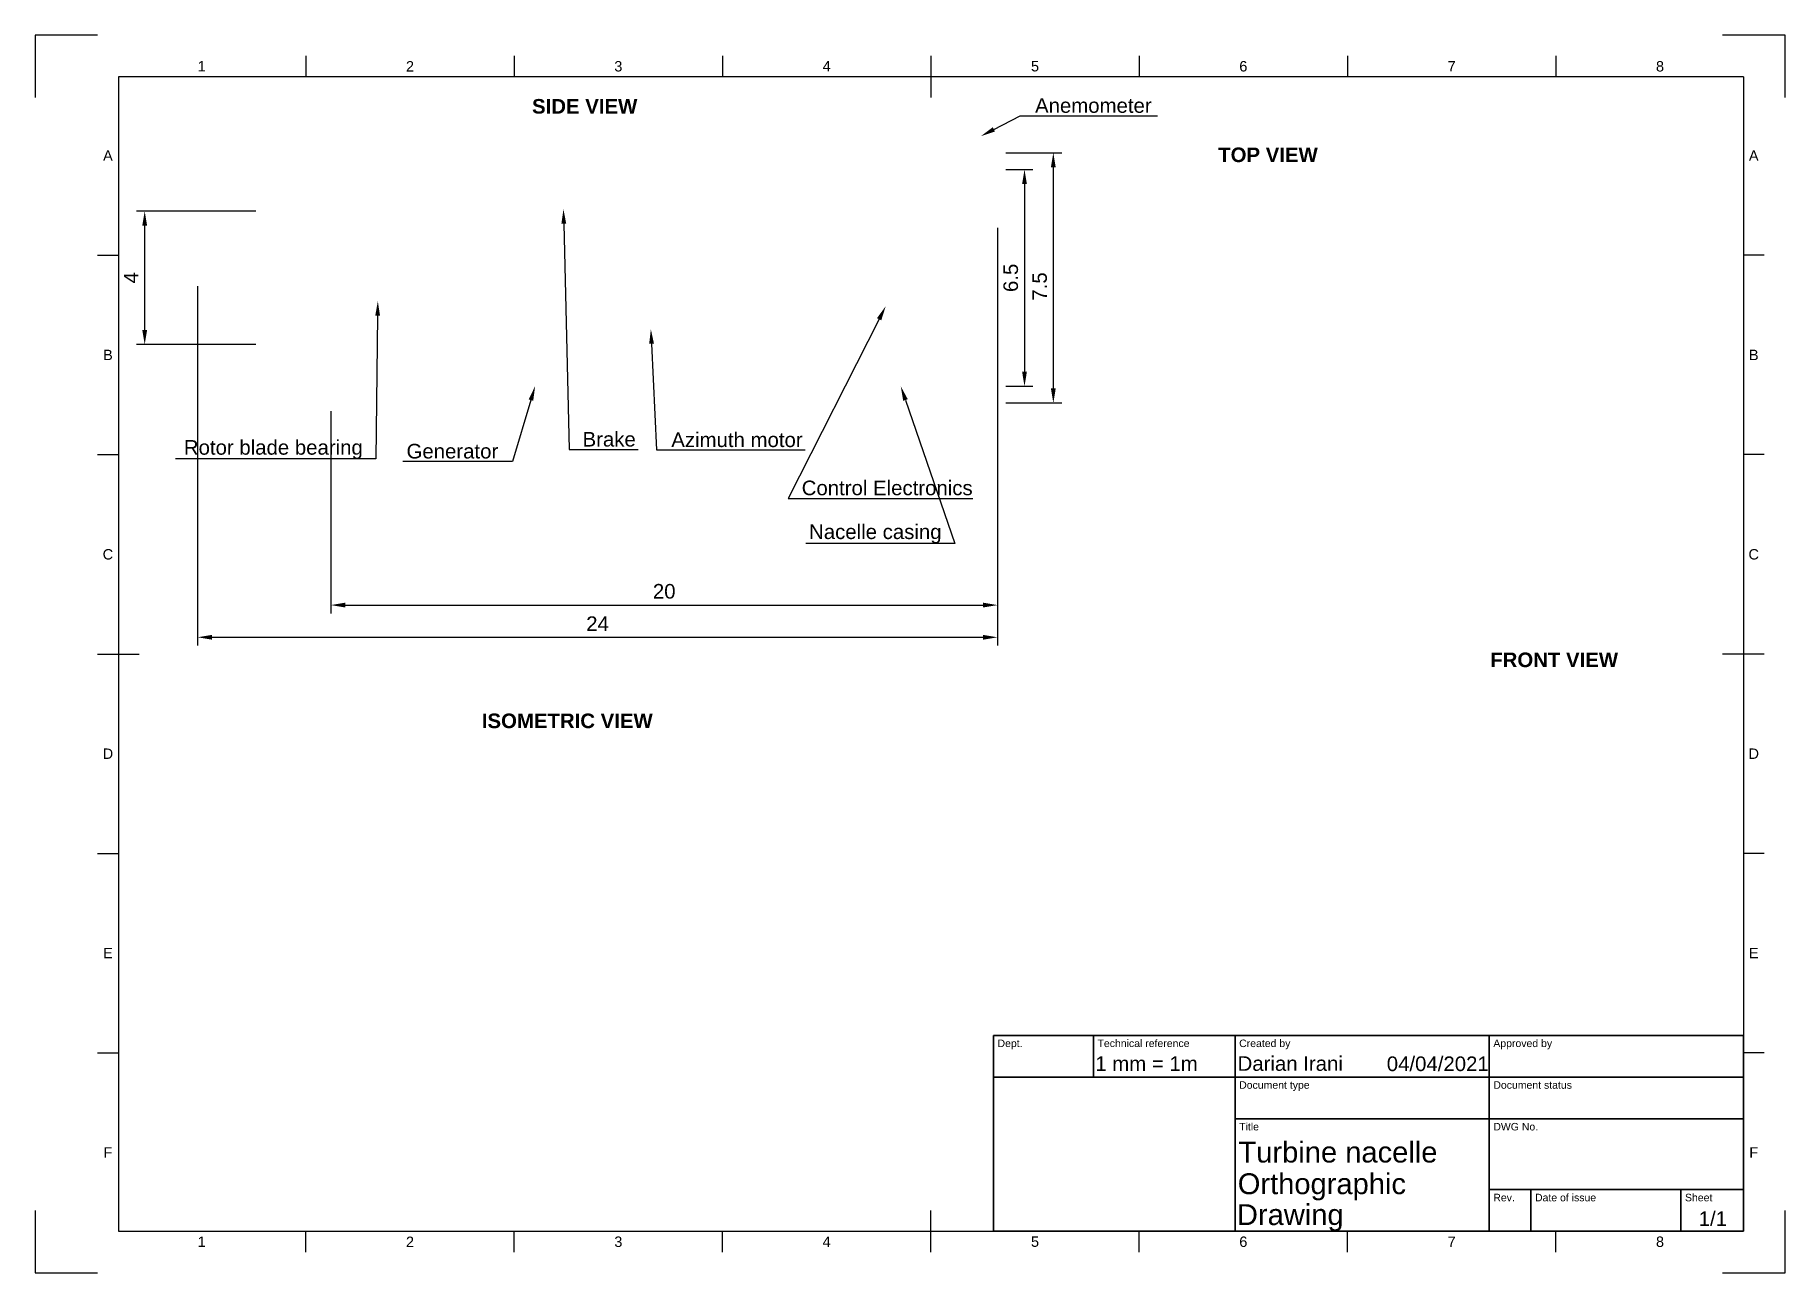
# Paper-space layout 'Sheet1' of a CAD drawing. Header units: millimetres. Extents: x 0 to 420, y 0 to 297.
import ezdxf
from ezdxf import colors
from ezdxf.entities.mleader import LeaderData, LeaderLine
from ezdxf.enums import TextEntityAlignment as Align
from ezdxf.math import Vec2, Vec3

# ---------------------------------------------------------------- set-up
doc = ezdxf.new("R2010")
doc.units = ezdxf.units.MM
doc.header["$LTSCALE"] = 0.75
for name, color, linetype, lineweight in [('Annotations', 7, 'Continuous', 25), ('Border', 7, 'Continuous', 25), ('Dimensions', 7, 'Continuous', 25), ('TitleBlock', 7, 'Continuous', 35)]:
    doc.layers.add(name, color=color, linetype=linetype, lineweight=lineweight)
doc.styles.add('FusionTitle', font='Arial.ttf')
doc.styles.get("Standard").update_dxf_attribs({"font": 'Arial.ttf'})
doc.dimstyles.new('ISO-25', dxfattribs={"dimtxt": 3.5, "dimasz": 3.5, "dimexe": 2, "dimexo": 2, "dimgap": 1.5, "dimtad": 1, "dimzin": 12, "dimdsep": 46, "dimtxsty": 'Standard', "dimcen": 0, "dimclrd": 256, "dimclre": 256, "dimclrt": 256, "dimazin": 3, "dimtp": 0.1, "dimtm": 0.1, "dimtfac": 0.714, "dimtmove": 0, "dimatfit": 3, "dimfxl": 1, "dimtzin": 12, "dimarcsym": 0})

# ---------------------------------------------------------------- blocks, each defined once
blk = doc.blocks.new('ISO_A3_SHEET')
at = {"layer": 'Border'}
for p, q in [((65, 292), (65, 287)), ((115, 292), (115, 287)), ((165, 292), (165, 287)), ((215, 292), (215, 282)), ((265, 292), (265, 287)), ((315, 292), (315, 287)), ((365, 292), (365, 287)), ((410, 287), (20, 287)), ((20, 287), (20, 10)), ((410, 287), (410, 10)), ((15, 244.16666), (20, 244.16666)), ((415, 244.16666), (410, 244.16666)), ((15, 196.33333), (20, 196.33333)), ((415, 196.33333), (410, 196.33333)), ((15, 148.5), (25, 148.5)), ((415, 148.5), (405, 148.5)), ((15, 100.66667), (20, 100.66667)), ((415, 100.66667), (410, 100.66667)), ((15, 52.83334), (20, 52.83334)), ((415, 52.83334), (410, 52.83334)), ((215, 5), (215, 15)), ((20, 10), (410, 10)), ((65, 5), (65, 10)), ((115, 5), (115, 10)), ((165, 5), (165, 10)), ((265, 5), (265, 10)), ((315, 5), (315, 10)), ((365, 5), (365, 10))]:
    blk.add_line(p, q, dxfattribs=at)
at = {"layer": 'Defpoints'}
for p, q in [((15, 297), (0, 297)), ((0, 297), (0, 282)), ((420, 297), (405, 297)), ((420, 282), (420, 297)), ((0, 15), (0, 0)), ((420, 0), (420, 15)), ((0, 0), (15, 0)), ((405, 0), (420, 0))]:
    blk.add_line(p, q, dxfattribs=at)
at = {"layer": 'Border', "style": 'FusionTitle'}
for s, p in [('1', (40, 289.5)), ('2', (90, 289.5)), ('3', (140, 289.5)), ('4', (190, 289.5)), ('5', (240, 289.5)), ('6', (290, 289.5)), ('7', (340, 289.5)), ('8', (390, 289.5)), ('A', (17.5, 268.08333)), ('A', (412.5, 268.08333)), ('B', (17.5, 220.25)), ('B', (412.5, 220.25)), ('C', (17.5, 172.41667)), ('C', (412.5, 172.41667)), ('D', (17.5, 124.58334)), ('D', (412.5, 124.58334)), ('E', (17.5, 76.75001)), ('E', (412.5, 76.75001)), ('F', (17.5, 28.91668)), ('F', (412.5, 28.91668)), ('1', (40, 7.5)), ('2', (90, 7.5)), ('3', (140, 7.5)), ('4', (190, 7.5)), ('5', (240, 7.5)), ('6', (290, 7.5)), ('7', (340, 7.5)), ('8', (390, 7.5))]:
    blk.add_text(s, height=2.5, dxfattribs=at).set_placement(p, align=Align.MIDDLE)
blk = doc.blocks.new('ISO_TITLEBLOCK')
at = {"layer": 'TitleBlock'}
for p, q in [((0, 47), (-180, 47)), ((-180, 47), (-180, 0)), ((-156, 37), (-156, 47)), ((-122, 0), (-122, 47)), ((-61, 0), (-61, 47)), ((0, 0), (0, 47)), ((-180, 37), (0, 37)), ((-122, 27), (0, 27)), ((-61, 10), (0, 10)), ((-51, 0), (-51, 10)), ((-15, 0), (-15, 10)), ((-180, 0), (0, 0))]:
    blk.add_line(p, q, dxfattribs=at)
at = {"layer": 'TitleBlock', "style": 'FusionTitle'}
for s, p in [('Dept.', (-179, 46)), ('Technical reference', (-155, 46)), ('Created by', (-121, 46)), ('Approved by', (-60, 46)), ('Document type', (-121, 36)), ('Document status', (-60, 36)), ('Title', (-121, 26)), ('DWG No.', (-60, 26)), ('Rev.', (-60, 9)), ('Date of issue', (-50, 9)), ('Sheet', (-14, 9))]:
    blk.add_text(s, height=1.8, dxfattribs=at).set_placement(p, align=Align.TOP_LEFT)
for tag, height, p in [('DEPT', 3.5, (-179, 42)), ('TECHNICAL_REFERENCE', 3.5, (-155, 42)), ('CREATED_BY', 3.5, (-121, 42)), ('APPROVED_BY', 3.5, (-60, 42)), ('DOCUMENT_TYPE', 3.5, (-121, 32)), ('DOCUMENT_STATUS', 3.5, (-60, 32)), ('TITLE_1', 5, (-121, 21.5)), ('TITLE_2', 5, (-121, 14)), ('TITLE_3', 5, (-121, 6.5)), ('DATE_OF_ISSUE', 3.5, (-50, 5))]:
    blk.add_attdef(tag, text='', height=height, dxfattribs=at).set_placement(p, align=Align.TOP_LEFT)
for tag, p in [('CREATED_DATE', (-62, 42)), ('APPROVED_DATE', (-0.99, 42))]:
    blk.add_attdef(tag, text='', height=3.5, dxfattribs=at).set_placement(p, align=Align.TOP_RIGHT)
for tag, height, p in [('DRAWING_NUMBER', 5, (-30.5, 19.75)), ('REV', 3.5, (-56, 4.85)), ('SHEET', 3.5, (-7.5, 4.85))]:
    blk.add_attdef(tag, text='', height=height, dxfattribs=at).set_placement(p, align=Align.TOP_CENTER)
blk = doc.blocks.new('*D21')
at = {"layer": 'Defpoints', "color": 0, "transparency": 16777216}
for p in [(71.01, 208.74), (231.01, 208.74), (231.01, 160.23)]:
    blk.add_point(p, dxfattribs=at)
at = {"layer": 'Dimensions', "lineweight": -2, "transparency": 16777216}
for p, q in [((71.01, 206.74), (71.01, 158.23)), ((231.01, 206.74), (231.01, 158.23)), ((74.51, 160.23), (227.51, 160.23))]:
    blk.add_line(p, q, dxfattribs=at)
at = {"layer": 'Dimensions', "transparency": 16777216}
for points in [[(74.51, 160.82), (74.51, 159.65), (71.01, 160.23)], [(227.51, 160.82), (227.51, 159.65), (231.01, 160.23)]]:
    blk.add_solid(points, dxfattribs=at)
at = {"layer": 'Dimensions', "transparency": 16777216, "insert": (151.01, 163.52), "char_height": 3.5, "attachment_point": 5}
blk.add_mtext('20', dxfattribs=at)
blk = doc.blocks.new('*D22')
at = {"layer": 'Defpoints', "color": 0, "transparency": 16777216}
for p in [(231.01, 252.74), (39.01, 238.74), (231.01, 152.51)]:
    blk.add_point(p, dxfattribs=at)
at = {"layer": 'Dimensions', "lineweight": -2, "transparency": 16777216}
for p, q in [((231.01, 250.74), (231.01, 150.51)), ((39.01, 236.74), (39.01, 150.51)), ((42.51, 152.51), (227.51, 152.51))]:
    blk.add_line(p, q, dxfattribs=at)
at = {"layer": 'Dimensions', "transparency": 16777216}
for points in [[(42.51, 153.09), (42.51, 151.93), (39.01, 152.51)], [(227.51, 153.09), (227.51, 151.93), (231.01, 152.51)]]:
    blk.add_solid(points, dxfattribs=at)
at = {"layer": 'Dimensions', "transparency": 16777216, "insert": (135.01, 155.77), "char_height": 3.5, "attachment_point": 5}
blk.add_mtext('24', dxfattribs=at)
blk = doc.blocks.new('*D23')
at = {"layer": 'Defpoints', "color": 0, "transparency": 16777216}
for p in [(231.01, 268.74), (244.4, 268.74), (231.01, 208.74)]:
    blk.add_point(p, dxfattribs=at)
at = {"layer": 'Dimensions', "lineweight": -2, "transparency": 16777216}
for p, q in [((233.01, 268.74), (246.4, 268.74)), ((244.4, 212.24), (244.4, 265.24)), ((233.01, 208.74), (246.4, 208.74))]:
    blk.add_line(p, q, dxfattribs=at)
at = {"layer": 'Dimensions', "transparency": 16777216}
for points in [[(243.81, 265.24), (244.98, 265.24), (244.4, 268.74)], [(243.81, 212.24), (244.98, 212.24), (244.4, 208.74)]]:
    blk.add_solid(points, dxfattribs=at)
at = {"layer": 'Dimensions', "transparency": 16777216, "insert": (241.12, 236.67), "char_height": 3.5, "attachment_point": 5, "rotation": 90}
blk.add_mtext('7.5', dxfattribs=at)
blk = doc.blocks.new('*D24')
at = {"layer": 'Defpoints', "color": 0, "transparency": 16777216}
for p in [(231.01, 264.74), (231.01, 212.74), (237.48, 212.74)]:
    blk.add_point(p, dxfattribs=at)
at = {"layer": 'Dimensions', "lineweight": -2, "transparency": 16777216}
for p, q in [((233.01, 264.74), (239.48, 264.74)), ((237.48, 261.24), (237.48, 216.24)), ((233.01, 212.74), (239.48, 212.74))]:
    blk.add_line(p, q, dxfattribs=at)
at = {"layer": 'Dimensions', "transparency": 16777216}
for points in [[(236.9, 261.24), (238.06, 261.24), (237.48, 264.74)], [(236.9, 216.24), (238.06, 216.24), (237.48, 212.74)]]:
    blk.add_solid(points, dxfattribs=at)
at = {"layer": 'Dimensions', "transparency": 16777216, "insert": (234.19, 238.74), "char_height": 3.5, "attachment_point": 5, "rotation": 90}
blk.add_mtext('6.5', dxfattribs=at)
blk = doc.blocks.new('*D25')
at = {"layer": 'Defpoints', "color": 0, "transparency": 16777216}
for p in [(26.33, 254.74), (55.01, 254.74), (55.01, 222.74)]:
    blk.add_point(p, dxfattribs=at)
at = {"layer": 'Dimensions', "lineweight": -2, "transparency": 16777216}
for p, q in [((53.01, 254.74), (24.33, 254.74)), ((26.33, 226.24), (26.33, 251.24)), ((53.01, 222.74), (24.33, 222.74))]:
    blk.add_line(p, q, dxfattribs=at)
at = {"layer": 'Dimensions', "transparency": 16777216}
for points in [[(25.74, 251.24), (26.91, 251.24), (26.33, 254.74)], [(25.74, 226.24), (26.91, 226.24), (26.33, 222.74)]]:
    blk.add_solid(points, dxfattribs=at)
at = {"layer": 'Dimensions', "transparency": 16777216, "insert": (23.08, 238.74), "char_height": 3.5, "attachment_point": 5, "rotation": 90}
blk.add_mtext('4', dxfattribs=at)

psp = doc.layouts.new('Sheet1')

# ---------------------------------------------------------------- block references
at = {"layer": 'Border'}
psp.add_blockref('ISO_A3_SHEET', (0, 0), dxfattribs=at)
at = {"layer": 'TitleBlock'}
ref = psp.add_blockref('ISO_TITLEBLOCK', (410, 10), dxfattribs=at)
ref.add_attrib('TITLE_3_001', 'Drawing', (288.461, 11.5), dxfattribs={"height": 5, "style": 'FusionTitle'})
ref.add_attrib('CREATED_DATE_001', '04/04/2021', (324.426, 48.44), dxfattribs={"height": 3.5, "style": 'FusionTitle'})
ref.add_attrib('SHEET_001', '1/1', (399.284, 11.29), dxfattribs={"height": 3.5, "style": 'FusionTitle'})
ref.add_attrib('TITLE_2_001', 'Orthographic', (288.662, 18.911), dxfattribs={"height": 5, "style": 'FusionTitle'})
ref.add_attrib('TITLE_1_001', 'Turbine nacelle', (288.836, 26.5), dxfattribs={"height": 5, "style": 'FusionTitle'})
ref.add_attrib('CREATED_BY_001', 'Darian Irani', (288.623, 48.5), dxfattribs={"height": 3.5, "style": 'FusionTitle'})
ref.add_attrib('TECHNICAL_REFERENCE_001', '1 mm = 1m', (254.468, 48.486), dxfattribs={"height": 3.5, "style": 'FusionTitle'})

# ---------------------------------------------------------------- texts
at = {"layer": 'Annotations', "char_height": 3.5, "attachment_point": 1}
for s, width, insert in [('\\pi3.64044;{\\fArial|b1|i0|c0|p34;SIDE VIEW}', 32.3658, (115.651, 281.642)), ('\\pi2.1384;{\\fArial|b1|i0|c0|p34;TOP VIEW}', 28.0725, (281.825, 270.01)), ('\\pi2.73742;{\\fArial|b1|i0|c0|p34;FRONT VIEW}', 35.80261, (346.514, 148.85)), ('\\pi2.79881;{\\fArial|b1|i0|c0|p34;ISOMETRIC VIEW}', 46.27736, (104.44, 134.214))]:
    psp.add_mtext_dynamic_manual_height_columns(s, width=width, gutter_width=17.5, heights=[0], dxfattribs=dict(at, insert=insert))

# ---------------------------------------------------------------- dimensions: what is measured, and where the dimension line sits
at = {"layer": 'Dimensions'}
for base, p1, p2, angle, picture, middle in [((244.395, 268.744), (231.012, 208.744), (231.012, 268.744), 90, '*D23', (244.395, 236.671)), ((237.479, 212.744), (231.012, 264.744), (231.012, 212.744), 270, '*D24', (237.479, 238.744)), ((26.325, 254.744), (55.012, 222.744), (55.012, 254.744), 90, '*D25', (26.325, 238.744)), ((231.012, 160.235), (71.012, 208.744), (231.012, 208.744), 0, '*D21', (151.012, 160.235))]:
    dim = psp.add_linear_dim(base=base, p1=p1, p2=p2, angle=angle, dimstyle='ISO-25', override={"dimlfac": -0.125}, dxfattribs=at)
    dim.commit()
    dim.dimension.update_dxf_attribs({"geometry": picture, "text_midpoint": middle, "dimtype": 161})
dim = psp.add_linear_dim(base=(231.012, 152.51), p1=(39.012, 238.744), p2=(231.012, 252.744), dimstyle='ISO-25', override={"dimlfac": -0.125}, dxfattribs=at)
dim.commit()
dim.dimension.update_dxf_attribs({"geometry": '*D22', "text_midpoint": (135.012, 152.51), "dimtype": 160})

# ---------------------------------------------------------------- leaders
at = {"layer": 'Annotations'}
ml = psp.add_multileader_mtext('Standard', dxfattribs=at)
ml.set_content('Anemometer', color=256)
ml.set_leader_properties()
ml.build(insert=Vec2(0, 0))
ml.multileader.update_dxf_attribs({"text_left_attachment_type": 5, "text_right_attachment_type": 5, "dogleg_length": 3.5, "arrow_head_size": 3.5})
ctx = ml.context
ctx.base_point, ctx.char_height, ctx.arrow_head_size, ctx.landing_gap_size, ctx.plane_origin = Vec3(239.976, 277.635), 3.5, 3.5, 0, Vec3(227.012, 272.74)
ctx.left_attachment, ctx.right_attachment, ctx.text_align_type = 5, 5, 1
notes = []
notes.append((ctx, [(0, (1, 1, 0), (236.476, 277.635), (1, 0), 3.5, [(0, [(227.012, 272.74)], 0, [])])]))
ctx.mtext.insert, ctx.mtext.width, ctx.mtext.alignment, ctx.mtext.flow_direction = Vec3(254.004, 281.835), 32.29548, 2, 5
ml = psp.add_multileader_mtext('Standard', dxfattribs=at)
ml.set_content('Brake', color=256)
ml.set_leader_properties()
ml.build(insert=Vec2(0, 0))
ml.multileader.update_dxf_attribs({"text_left_attachment_type": 5, "text_right_attachment_type": 5, "dogleg_length": 3.5, "arrow_head_size": 3.5})
ctx = ml.context
ctx.base_point, ctx.char_height, ctx.arrow_head_size, ctx.landing_gap_size, ctx.plane_origin = Vec3(131.695, 197.574), 3.5, 3.5, 0, Vec3(128.672, 251.432)
ctx.left_attachment, ctx.right_attachment, ctx.text_align_type = 5, 5, 1
notes.append((ctx, [(0, (1, 1, 0), (128.195, 197.574), (1, 0), 3.5, [(0, [(126.83, 255.237)], 0, [])])]))
ctx.mtext.insert, ctx.mtext.width, ctx.mtext.alignment, ctx.mtext.flow_direction = Vec3(137.801, 201.774), 18.19463, 2, 5
ml = psp.add_multileader_mtext('Standard', dxfattribs=at)
ml.set_content('Rotor blade bearing', color=256)
ml.set_leader_properties()
ml.build(insert=Vec2(0, 0))
ml.multileader.update_dxf_attribs({"text_left_attachment_type": 5, "text_right_attachment_type": 5, "dogleg_length": 3.5, "arrow_head_size": 3.5})
ctx = ml.context
ctx.base_point, ctx.char_height, ctx.arrow_head_size, ctx.landing_gap_size, ctx.plane_origin = Vec3(36.085, 195.286), 3.5, 3.5, 0, Vec3(82.276, 233.144)
ctx.left_attachment, ctx.right_attachment, ctx.text_align_type = 5, 5, 1
notes.append((ctx, [(0, (1, 1, 0), (81.821, 195.286), (-1, 0), 3.5, [(0, [(82.276, 233.144)], 0, [])])]))
ctx.mtext.insert, ctx.mtext.width, ctx.mtext.alignment, ctx.mtext.flow_direction = Vec3(57.203, 199.815), 44.12199, 2, 5
ml = psp.add_multileader_mtext('Standard', dxfattribs=at)
ml.set_content('Control Electronics', color=256)
ml.set_leader_properties()
ml.build(insert=Vec2(0, 0))
ml.multileader.update_dxf_attribs({"text_left_attachment_type": 5, "text_right_attachment_type": 5, "dogleg_length": 3.5, "arrow_head_size": 3.5})
ctx = ml.context
ctx.base_point, ctx.char_height, ctx.arrow_head_size, ctx.landing_gap_size, ctx.plane_origin = Vec3(184.224, 185.838), 3.5, 3.5, 0, Vec3(204.18, 231.944)
ctx.left_attachment, ctx.right_attachment, ctx.text_align_type = 5, 5, 1
notes.append((ctx, [(0, (1, 1, 0), (180.724, 185.838), (1, 0), 3.5, [(0, [(204.18, 231.944)], 0, [])])]))
ctx.mtext.insert, ctx.mtext.width, ctx.mtext.alignment, ctx.mtext.flow_direction = Vec3(204.524, 190.098), 40.48306, 2, 5
ml = psp.add_multileader_mtext('Standard', dxfattribs=at)
ml.set_content('Azimuth motor', color=256)
ml.set_leader_properties()
ml.build(insert=Vec2(0, 0))
ml.multileader.update_dxf_attribs({"text_left_attachment_type": 5, "text_right_attachment_type": 5, "dogleg_length": 3.5, "arrow_head_size": 3.5})
ctx = ml.context
ctx.base_point, ctx.char_height, ctx.arrow_head_size, ctx.landing_gap_size, ctx.plane_origin = Vec3(152.677, 197.447), 3.5, 3.5, 0, Vec3(155.964, 222.751)
ctx.left_attachment, ctx.right_attachment, ctx.text_align_type = 5, 5, 1
notes.append((ctx, [(0, (1, 1, 0), (149.177, 197.447), (1, 0), 3.5, [(0, [(147.812, 226.428)], 0, [])])]))
ctx.mtext.insert, ctx.mtext.width, ctx.mtext.alignment, ctx.mtext.flow_direction = Vec3(168.47, 201.647), 31.84061, 2, 5
ml = psp.add_multileader_mtext('Standard', dxfattribs=at)
ml.set_content('Generator', color=256)
ml.set_leader_properties()
ml.build(insert=Vec2(0, 0))
ml.multileader.update_dxf_attribs({"text_left_attachment_type": 5, "text_right_attachment_type": 5, "dogleg_length": 3.5, "arrow_head_size": 3.5})
ctx = ml.context
ctx.base_point, ctx.char_height, ctx.arrow_head_size, ctx.landing_gap_size, ctx.plane_origin = Vec3(89.264, 194.647), 3.5, 3.5, 0, Vec3(120.03, 212.76)
ctx.left_attachment, ctx.right_attachment, ctx.text_align_type = 5, 5, 1
notes.append((ctx, [(0, (1, 1, 0), (114.585, 194.647), (-1, 0), 3.5, [(0, [(120.03, 212.76)], 0, [])])]))
ctx.mtext.insert, ctx.mtext.width, ctx.mtext.defined_height, ctx.mtext.alignment, ctx.mtext.flow_direction = Vec3(100.174, 198.907), 41.82071, 6.751, 2, 5
ml = psp.add_multileader_mtext('Standard', dxfattribs=at)
ml.set_content('Nacelle casing', color=256)
ml.set_leader_properties()
ml.build(insert=Vec2(0, 0))
ml.multileader.update_dxf_attribs({"text_left_attachment_type": 5, "text_right_attachment_type": 5, "dogleg_length": 3.5, "arrow_head_size": 3.5})
ctx = ml.context
ctx.base_point, ctx.char_height, ctx.arrow_head_size, ctx.landing_gap_size, ctx.plane_origin = Vec3(186.127, 175.046), 3.5, 3.5, 0, Vec3(231.012, 211.829)
ctx.left_attachment, ctx.right_attachment, ctx.text_align_type = 5, 5, 1
notes.append((ctx, [(1, (1, 1, 0), (220.726, 175.046), (-1, 0), 3.5, [(0, [(207.779, 212.744)], 0, [])])]))
ctx.mtext.insert, ctx.mtext.width, ctx.mtext.alignment, ctx.mtext.flow_direction = Vec3(201.676, 179.575), 34.11494, 2, 5
for ctx, leaders in notes:
    for number, flags, end, landing, length, lines in leaders:
        leader = LeaderData()
        leader.index, (leader.has_last_leader_line, leader.has_dogleg_vector, leader.attachment_direction) = number, flags
        leader.last_leader_point, leader.dogleg_vector, leader.dogleg_length = Vec3(end), Vec3(landing), length
        for number, points, colour, breaks in lines:
            line = LeaderLine()
            line.index, line.vertices, line.color, line.breaks = number, Vec3.list(points), colors.encode_raw_color(colour), breaks
            leader.lines.append(line)
        ctx.leaders.append(leader)

doc.saveas('drawing.dxf')
